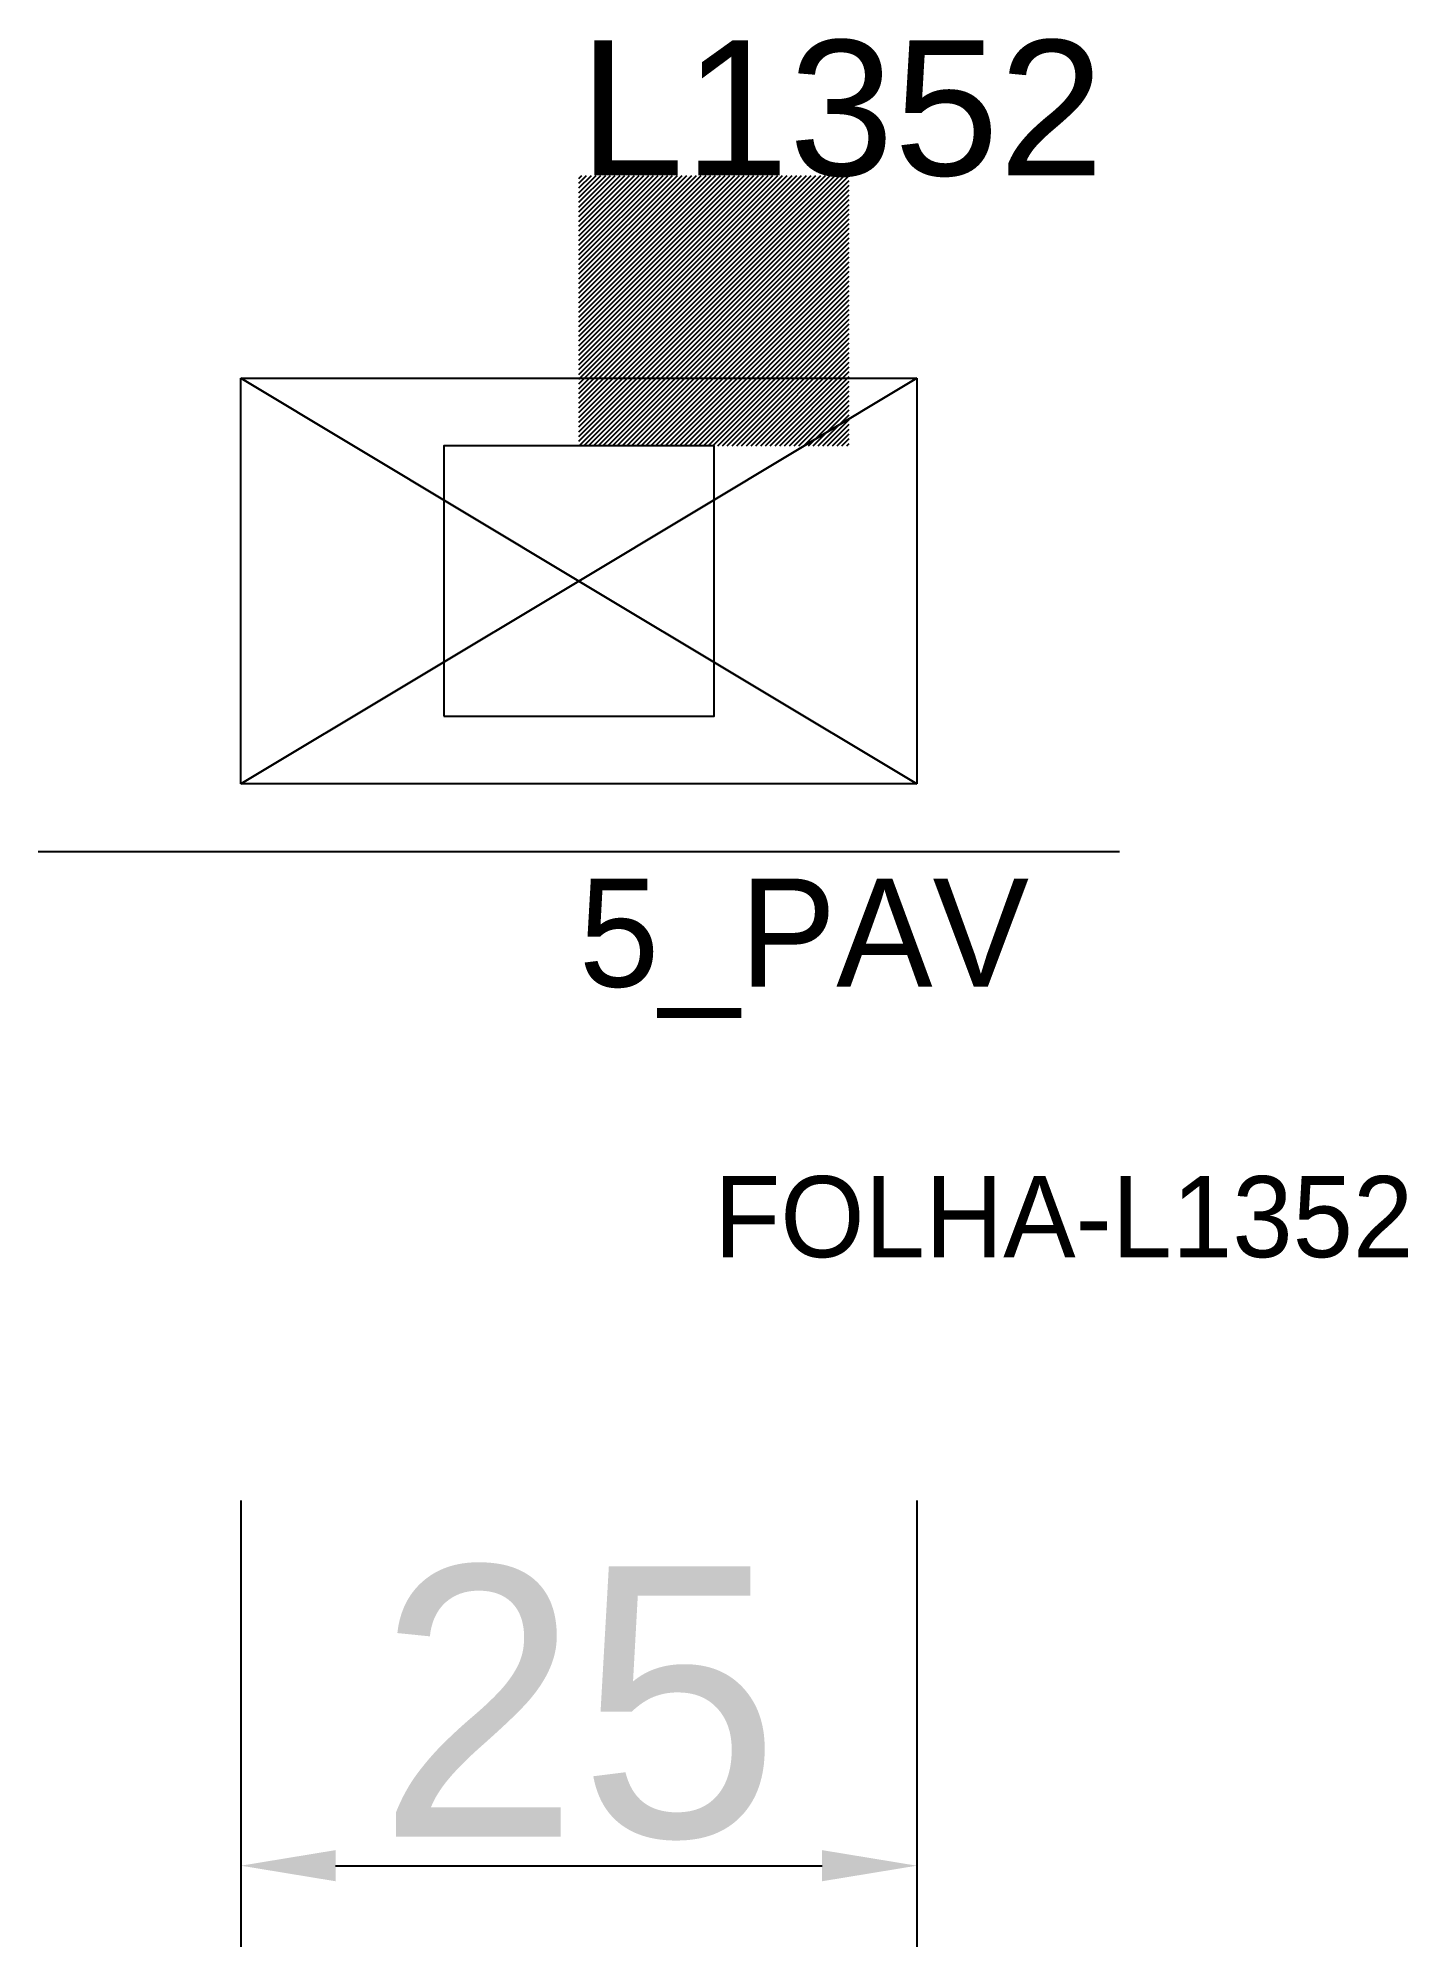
# Model space of a CAD drawing. Header units: metres. Extents: x 214.7 to 265.4, y 143.5 to 214.1.
import ezdxf

# ---------------------------------------------------------------- set-up
doc = ezdxf.new("R2010")
doc.units = ezdxf.units.M
for name, color, linetype in [('COTA', 241, 'CONTINUOUS'), ('FOLHA', 255, 'CONTINUOUS'), ('Hachura', 251, 'CONTINUOUS'), ('NOMENCLATURA', 7, 'CONTINUOUS'), ('Nível', 160, 'CONTINUOUS'), ('Painéis', 200, 'CONTINUOUS'), ('Pilares', 5, 'CONTINUOUS'), ('REAPROVEITAMENTO', 251, 'CONTINUOUS'), ('SARR_2.2x7', 40, 'CONTINUOUS')]:
    doc.layers.add(name, color=color, linetype=linetype)
doc.styles.add('ARIAL', font='Arial.ttf')
doc.dimstyles.new('EZ DXF', dxfattribs={"dimtxt": 10, "dimasz": 3.5, "dimexe": 3, "dimexo": 1.5, "dimgap": 1, "dimtad": 1, "dimdec": 1, "dimdsep": 46, "dimcen": 2.5, "dimazin": 3, "dimtfac": 1, "dimtmove": 0, "dimatfit": 3})

msp = doc.modelspace()

# ---------------------------------------------------------------- hatches: boundary and pattern name
at = {"layer": 'Hachura'}
h = msp.add_hatch(dxfattribs=at)
h.set_pattern_fill('ANSI31', scale=50)
h.paths.add_polyline_path([(234.7, 194), (247.2, 201.5), (247.2, 186.5), (234.7, 194), (247.2, 186.5), (222.2, 186.5), (234.7, 194), (222.2, 186.5), (222.2, 201.5), (234.7, 194), (222.2, 201.5), (247.2, 201.5)])
h = msp.add_hatch(dxfattribs=at)
h.set_pattern_fill('ANSI31', scale=50)
h.paths.add_polyline_path([(234.7, 194), (247.2, 201.5), (247.2, 186.5), (234.7, 194), (247.2, 186.5), (222.2, 186.5), (234.7, 194), (222.2, 186.5), (222.2, 201.5), (234.7, 194), (222.2, 201.5), (247.2, 201.5)])
at = {"layer": 'Reaproveitamento'}
h = msp.add_hatch(dxfattribs=at)
h.set_pattern_fill('SOLID')
h.paths.add_polyline_path([(234.7, 199), (244.7, 199), (244.7, 209), (234.7, 209)])
h = msp.add_hatch(dxfattribs=at)
h.set_pattern_fill('SOLID')
h.paths.add_polyline_path([(234.7, 199), (244.7, 199), (244.7, 209), (234.7, 209)])

# ---------------------------------------------------------------- linework, layer by layer
at = {"layer": 'Painéis', "color": 200}
for p, q in [((222.2, 186.5), (222.2, 201.5)), ((222.2, 201.5), (234.7, 194)), ((234.7, 194), (222.2, 201.5)), ((222.2, 201.5), (247.2, 201.5)), ((222.2, 186.5), (222.2, 201.5)), ((222.2, 201.5), (234.7, 194)), ((234.7, 194), (222.2, 201.5)), ((222.2, 201.5), (247.2, 201.5)), ((234.7, 194), (247.2, 201.5)), ((247.2, 201.5), (234.7, 194)), ((234.7, 194), (247.2, 201.5)), ((247.2, 201.5), (234.7, 194)), ((247.2, 201.5), (247.2, 186.5)), ((247.2, 201.5), (247.2, 186.5)), ((222.2, 186.5), (234.7, 194)), ((234.7, 194), (222.2, 186.5)), ((222.2, 186.5), (234.7, 194)), ((234.7, 194), (222.2, 186.5)), ((247.2, 186.5), (234.7, 194)), ((234.7, 194), (247.2, 186.5)), ((247.2, 186.5), (234.7, 194)), ((234.7, 194), (247.2, 186.5)), ((247.2, 186.5), (222.2, 186.5)), ((247.2, 186.5), (222.2, 186.5))]:
    msp.add_line(p, q, dxfattribs=at)
at = {"layer": 'Pilares'}
msp.add_lwpolyline([(229.7, 189), (239.7, 189), (239.7, 199), (229.7, 199)], close=True, dxfattribs=at)
msp.add_lwpolyline([(229.7, 189), (239.7, 189), (239.7, 199), (229.7, 199)], close=True, dxfattribs=at)
at = {"layer": 'SARR_2.2x7'}
msp.add_line((214.7, 184), (254.7, 184), dxfattribs=at)
msp.add_line((214.7, 184), (254.7, 184), dxfattribs=at)

# ---------------------------------------------------------------- texts
at = {"layer": 'FOLHA'}
msp.add_text('FOLHA-L1352', height=3, dxfattribs=at).set_placement((239.7, 169))
msp.add_text('FOLHA-L1352', height=3, dxfattribs=at).set_placement((239.7, 169))
at = {"layer": 'NOMENCLATURA', "insert": (234.7, 214), "char_height": 5, "attachment_point": 1, "style": 'ARIAL'}
msp.add_mtext('L1352', dxfattribs=at)
msp.add_mtext('L1352', dxfattribs=at)
at = {"layer": 'Nível'}
msp.add_text('5_PAV', height=4, dxfattribs=at).set_placement((234.7, 179))
msp.add_text('5_PAV', height=4, dxfattribs=at).set_placement((234.7, 179))

# ---------------------------------------------------------------- dimensions: what is measured, and where the dimension line sits
at = {"layer": 'COTA'}
msp.add_linear_dim(base=(222.2, 146.5), p1=(222.2, 161.5), p2=(247.2, 161.5), dimstyle='EZ DXF', dxfattribs=at).render()
msp.add_linear_dim(base=(222.2, 146.5), p1=(222.2, 161.5), p2=(247.2, 161.5), dimstyle='EZ DXF', dxfattribs=at).render()

doc.saveas('drawing.dxf')
